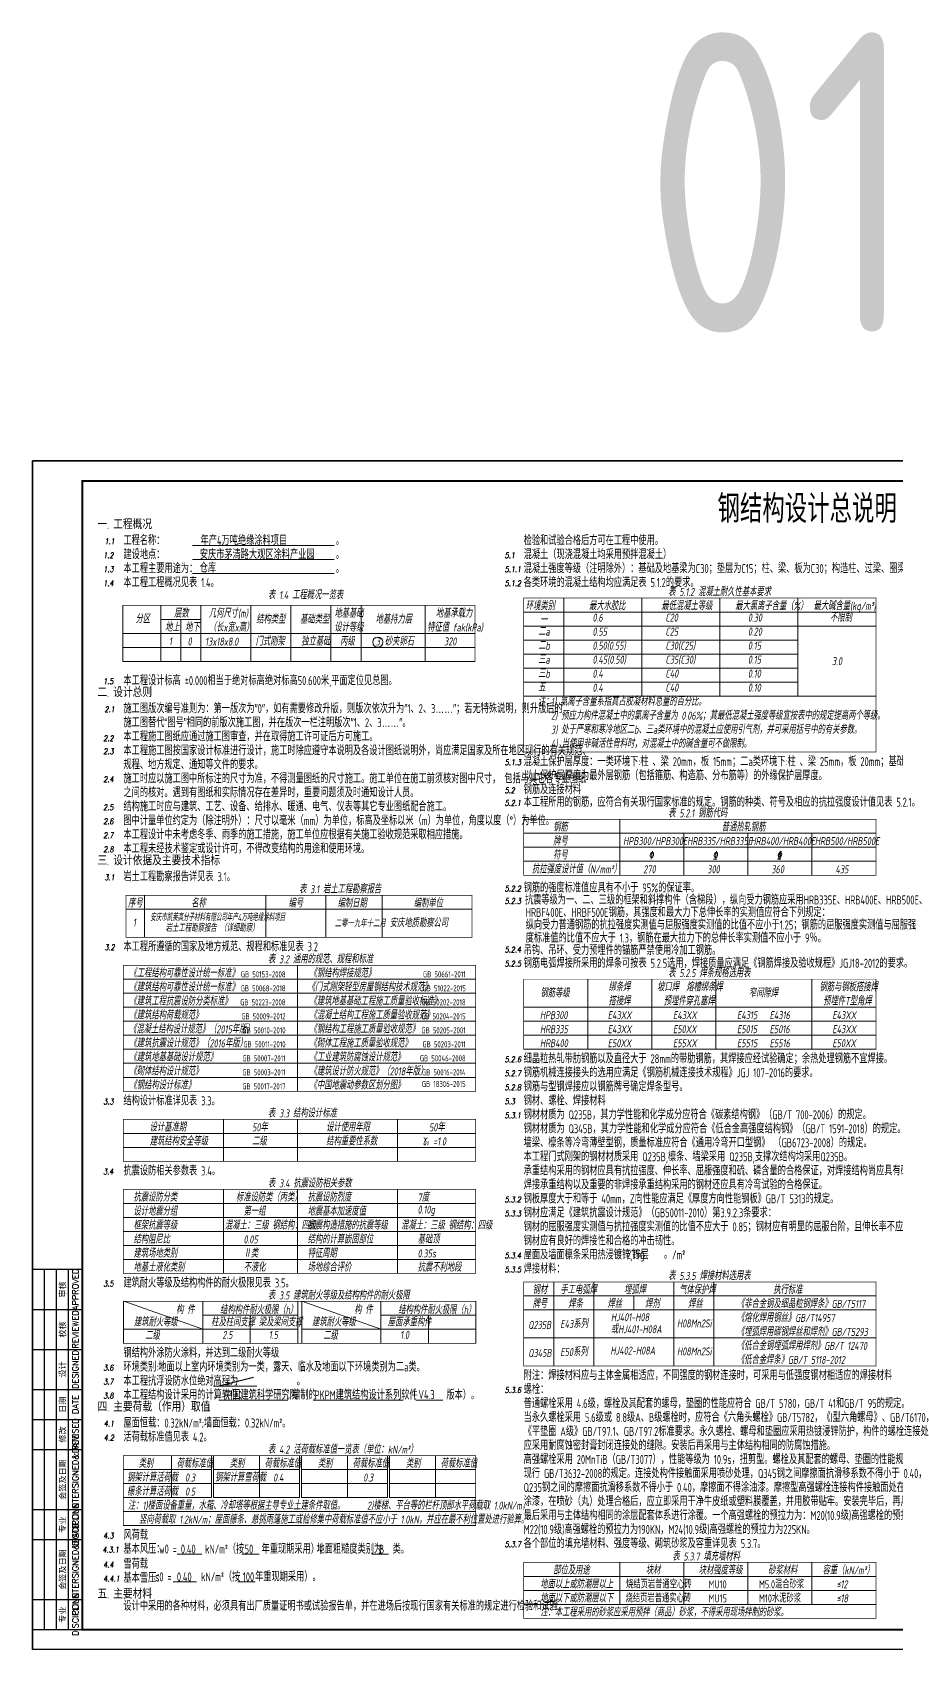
# Model space of a CAD drawing. Header units: millimetres. Extents: x 865974 to 875117, y 41124 to 44891.
# Drawn here: x 865974 to 866406, y 41124 to 41932 of the extents above; entities that cross this region are included whole.
import ezdxf
from ezdxf.enums import TextEntityAlignment as Align

# ---------------------------------------------------------------- set-up
doc = ezdxf.new("R2010")
doc.units = ezdxf.units.MM
doc.header["$LTSCALE"] = 1000
doc.header["$MEASUREMENT"] = 0
doc.layers.add('PUB_TEXT', color=7, linetype='Continuous')
doc.layers.add('梁集中标注', color=2, linetype='Continuous')
doc.layers.add('SM001', color=7, linetype='Continuous', lineweight=15)
doc.layers.add('SM002', color=4, linetype='Continuous', lineweight=15)
doc.styles.add('ECEC_TK', font='txt_l.shx', dxfattribs={"bigfont": 'hztxt_l.shx'})
doc.styles.add('GBHZ', font='gbenor.shx', dxfattribs={"width": 0.9, "bigfont": 'gbcbig.shx'})
doc.styles.add('HZTXT', font='isocp.shx', dxfattribs={"bigfont": 'HZTXT.shx'})
doc.styles.add('SM001', font='tssdeng.shx', dxfattribs={"width": 0.7, "bigfont": 'tssdchn.shx'})
doc.styles.add('SM002', font='romand.shx')

msp = doc.modelspace()

# ---------------------------------------------------------------- linework, layer by layer
for p, q in [((865974.467, 41123.604), (865974.467, 41717.604)), ((865974.467, 41717.604), (865974.467, 41123.604)), ((865980.467, 41133.604), (865980.467, 41313.604)), ((865986.467, 41133.604), (865986.467, 41313.604)), ((865992.467, 41133.604), (865992.467, 41313.604)), ((865974.467, 41293.604), (865999.467, 41293.604)), ((865974.467, 41273.604), (865999.467, 41273.604)), ((865974.467, 41253.604), (865999.467, 41253.604)), ((865974.467, 41238.604), (865999.467, 41238.604)), ((865974.467, 41223.604), (865999.467, 41223.604)), ((865974.467, 41193.604), (865999.467, 41193.604)), ((865974.467, 41178.604), (865999.467, 41178.604)), ((865974.467, 41148.604), (865999.467, 41148.604)), ((866815.467, 41123.604), (865974.467, 41123.604))]:
    msp.add_line(p, q)
at = {"color": 0}
for p, q in [((866815.467, 41717.604), (865974.467, 41717.604)), ((865974.467, 41717.604), (866815.467, 41717.604))]:
    msp.add_line(p, q, dxfattribs=at)
at = {"color": 0, "const_width": 1}
msp.add_lwpolyline([(866805.467, 41133.604), (865999.467, 41133.604), (865999.467, 41707.604), (866805.467, 41707.604)], close=True, dxfattribs=at)
msp.add_lwpolyline([(865974.467, 41313.604), (865974.467, 41133.604), (865999.467, 41133.604), (865999.467, 41313.604)], close=True)
at = {"layer": 'PUB_TEXT', "color": 7}
msp.add_line((866066.957, 41255.304), (866084.961, 41259.848), dxfattribs=at)
at = {"layer": 'SM001'}
for points in [[(866318.001, 41649.136), (866318.001, 41600.136)], [(866357.001, 41649.136), (866357.001, 41600.136)]]:
    msp.add_lwpolyline(points, dxfattribs=at)
at = {"layer": 'SM001', "color": 1}
msp.add_ellipse((866147.111, 41627.072), major_axis=(1.768, 1.768), ratio=1, start_param=5.497787143776346, end_param=11.78097245095593, dxfattribs=at)
at = {"layer": 'SM002'}
for p, q in [((866235.001, 41307.395), (866235.001, 41265.395)), ((866255.001, 41307.395), (866255.001, 41265.395)), ((866295.001, 41307.395), (866295.001, 41265.395)), ((866315.001, 41307.395), (866315.001, 41265.395)), ((866220.001, 41300.395), (866396.001, 41300.395)), ((866275.001, 41300.395), (866275.001, 41293.395)), ((866020.151, 41297.754), (866059.607, 41283.754)), ((866059.607, 41276.754), (866059.607, 41297.754)), ((866107.151, 41276.754), (866107.151, 41297.754)), ((866109.151, 41276.754), (866109.151, 41297.754)), ((866109.151, 41297.754), (866148.607, 41283.754)), ((866148.607, 41276.754), (866148.607, 41297.754)), ((866220.001, 41293.395), (866396.001, 41293.395)), ((866020.151, 41283.754), (866107.151, 41283.754)), ((866059.607, 41290.754), (866107.151, 41290.754)), ((866083.379, 41276.754), (866083.379, 41290.754)), ((866109.151, 41283.754), (866196.151, 41283.754)), ((866148.607, 41290.754), (866196.151, 41290.754)), ((866172.379, 41276.754), (866172.379, 41290.754)), ((866220.001, 41279.395), (866396.001, 41279.395)), ((866044.919, 41157.425), (866056.503, 41157.425)), ((866077.214, 41157.425), (866085.863, 41157.425))]:
    msp.add_line(p, q, dxfattribs=at)
for points in [[(866054.545, 41675.304), (866125.319, 41675.304)], [(866054.545, 41668.304), (866125.319, 41668.304)], [(866054.545, 41661.304), (866125.319, 41661.304)], [(866240.001, 41649.136), (866240.001, 41600.136)], [(866279.001, 41649.136), (866279.001, 41600.136)], [(866019.709, 41645.419), (866019.709, 41617.419)], [(866038.709, 41645.419), (866038.709, 41617.419)], [(866058.709, 41645.419), (866058.709, 41617.419)], [(866083.709, 41645.419), (866083.709, 41617.419)], [(866103.709, 41645.419), (866103.709, 41617.419)], [(866123.709, 41645.419), (866123.709, 41617.419)], [(866138.709, 41645.419), (866138.709, 41617.419)], [(866170.709, 41645.419), (866170.709, 41617.419)], [(866220.001, 41642.136), (866396.001, 41642.136)], [(866019.709, 41631.419), (866195.709, 41631.419)], [(866038.709, 41638.419), (866058.709, 41638.419)], [(866048.709, 41638.419), (866048.709, 41617.419)], [(866220.001, 41635.136), (866396.001, 41635.136)], [(866019.709, 41624.419), (866195.709, 41624.419)], [(866220.001, 41628.136), (866357.001, 41628.136)], [(866019.709, 41617.419), (866195.709, 41617.419)], [(866220.001, 41621.136), (866357.001, 41621.136)], [(866220.001, 41614.136), (866357.001, 41614.136)], [(866220.001, 41607.136), (866357.001, 41607.136)], [(866220.001, 41600.136), (866396.001, 41600.136)], [(866268.001, 41538.569), (866268.001, 41510.569)], [(866220.001, 41531.569), (866396.001, 41531.569)], [(866300.001, 41531.569), (866300.001, 41510.569)], [(866332.001, 41531.569), (866332.001, 41510.569)], [(866364.001, 41531.569), (866364.001, 41510.569)], [(866220.001, 41524.569), (866396.001, 41524.569)], [(866220.001, 41517.569), (866396.001, 41517.569)], [(866021.208, 41493.558), (866194.208, 41493.558)], [(866030.489, 41500.558), (866030.489, 41479.558)], [(866091.208, 41500.558), (866091.208, 41479.558)], [(866121.208, 41500.558), (866121.208, 41479.558)], [(866149.208, 41500.558), (866149.208, 41479.558)], [(866107.001, 41465.604), (866107.001, 41402.604)], [(866020.001, 41458.604), (866196.001, 41458.604)], [(866252.001, 41458.661), (866252.001, 41423.661)], [(866284.001, 41458.661), (866284.001, 41423.661)], [(866316.001, 41458.661), (866316.001, 41423.661)], [(866364.001, 41458.661), (866364.001, 41423.661)], [(866020.001, 41451.604), (866196.001, 41451.604)], [(866020.001, 41444.604), (866196.001, 41444.604)], [(866220.001, 41444.661), (866396.001, 41444.661)], [(866020.001, 41437.604), (866196.001, 41437.604)], [(866220.001, 41437.661), (866396.001, 41437.661)], [(866020.001, 41430.604), (866196.001, 41430.604)], [(866220.001, 41430.661), (866396.001, 41430.661)], [(866020.001, 41423.604), (866196.001, 41423.604)], [(866220.001, 41423.661), (866396.001, 41423.661)], [(866020.001, 41416.604), (866196.001, 41416.604)], [(866020.001, 41409.604), (866196.001, 41409.604)], [(866070.001, 41388.604), (866070.001, 41367.604)], [(866107.001, 41388.604), (866107.001, 41367.604)], [(866157.001, 41388.604), (866157.001, 41367.604)], [(866020.001, 41381.604), (866196.001, 41381.604)], [(866020.001, 41374.604), (866196.001, 41374.604)], [(866070.001, 41353.604), (866070.001, 41311.604)], [(866107.001, 41353.604), (866107.001, 41311.604)], [(866157.001, 41353.604), (866157.001, 41311.604)], [(866020.001, 41346.604), (866196.001, 41346.604)], [(866020.001, 41339.604), (866196.001, 41339.604)], [(866020.001, 41332.604), (866196.001, 41332.604)], [(866020.001, 41325.604), (866196.001, 41325.604)], [(866020.001, 41318.604), (866196.001, 41318.604)], [(866064.933, 41255.304), (866086.7, 41255.304)], [(866067.734, 41248.304), (866102.188, 41248.304)], [(866114.756, 41248.304), (866159.784, 41248.304)], [(866166.059, 41248.304), (866179.669, 41248.304)], [(866044.001, 41220.604), (866044.001, 41199.604)], [(866064.001, 41220.604), (866064.001, 41199.604)], [(866065.001, 41220.604), (866065.001, 41199.604)], [(866088.001, 41220.604), (866088.001, 41199.604)], [(866108.001, 41220.604), (866108.001, 41199.604)], [(866109.001, 41220.604), (866109.001, 41199.604)], [(866132.001, 41220.604), (866132.001, 41199.604)], [(866152.001, 41220.604), (866152.001, 41199.604)], [(866153.001, 41220.604), (866153.001, 41199.604)], [(866176.001, 41220.604), (866176.001, 41199.604)], [(866020.001, 41213.604), (866064.001, 41213.604)], [(866065.001, 41213.604), (866108.001, 41213.604)], [(866109.001, 41213.604), (866152.001, 41213.604)], [(866153.001, 41213.604), (866196.001, 41213.604)], [(866020.001, 41206.604), (866064.001, 41206.604)], [(866020.001, 41206.604), (866064.001, 41206.604)], [(866065.001, 41206.604), (866108.001, 41206.604)], [(866065.001, 41206.604), (866108.001, 41206.604)], [(866109.001, 41206.604), (866152.001, 41206.604)], [(866109.001, 41206.604), (866152.001, 41206.604)], [(866153.001, 41206.604), (866196.001, 41206.604)], [(866153.001, 41206.604), (866196.001, 41206.604)], [(866020.001, 41199.604), (866064.001, 41199.604)], [(866065.001, 41199.604), (866108.001, 41199.604)], [(866109.001, 41199.604), (866152.001, 41199.604)], [(866153.001, 41199.604), (866196.001, 41199.604)], [(866020.001, 41192.604), (866196.001, 41192.604)], [(866020.001, 41192.604), (866064.001, 41192.604)], [(866065.001, 41192.604), (866108.001, 41192.604)], [(866109.001, 41192.604), (866152.001, 41192.604)], [(866153.001, 41192.604), (866196.001, 41192.604)], [(866020.001, 41185.604), (866196.001, 41185.604)], [(866020.001, 41185.604), (866196.001, 41185.604)], [(866046.904, 41171.304), (866059.092, 41171.304)], [(866079.198, 41171.304), (866087.848, 41171.304)], [(866144.054, 41171.304), (866152.41, 41171.304)], [(866268.001, 41167.238), (866268.001, 41146.238)], [(866300.001, 41167.238), (866300.001, 41146.238)], [(866332.001, 41167.238), (866332.001, 41146.238)], [(866364.001, 41167.238), (866364.001, 41146.238)], [(866220.001, 41160.238), (866396.001, 41160.238)], [(866220.001, 41153.238), (866396.001, 41153.238)], [(866220.001, 41153.238), (866396.001, 41153.238)], [(866220.001, 41146.238), (866396.001, 41146.238)]]:
    msp.add_lwpolyline(points, dxfattribs=at)
at = {"layer": 'SM002', "const_width": 0.3}
for points in [[(866220.001, 41649.136), (866396.001, 41649.136), (866396.001, 41572.136), (866220.001, 41572.136)], [(866019.709, 41645.419), (866195.709, 41645.419), (866195.709, 41617.419), (866019.709, 41617.419)], [(866220.001, 41538.569), (866396.001, 41538.569), (866396.001, 41510.569), (866220.001, 41510.569)], [(866021.208, 41500.558), (866194.208, 41500.558), (866194.208, 41479.558), (866021.208, 41479.558)], [(866020.001, 41465.604), (866196.001, 41465.604), (866196.001, 41402.604), (866020.001, 41402.604)], [(866220.001, 41458.661), (866396.001, 41458.661), (866396.001, 41423.661), (866220.001, 41423.661)], [(866020.001, 41388.604), (866196.001, 41388.604), (866196.001, 41367.604), (866020.001, 41367.604)], [(866020.001, 41353.604), (866196.001, 41353.604), (866196.001, 41311.604), (866020.001, 41311.604)], [(866220.001, 41307.395), (866396.001, 41307.395), (866396.001, 41265.395), (866220.001, 41265.395)], [(866020.001, 41297.604), (866196.001, 41297.604), (866196.001, 41276.604), (866020.001, 41276.604)], [(866020.151, 41297.754), (866196.151, 41297.754), (866196.151, 41276.754), (866020.151, 41276.754)], [(866020.001, 41220.604), (866196.001, 41220.604), (866196.001, 41185.604), (866020.001, 41185.604)], [(866220.001, 41167.238), (866396.001, 41167.238), (866396.001, 41139.238), (866220.001, 41139.238)]]:
    msp.add_lwpolyline(points, close=True, dxfattribs=at)

# ---------------------------------------------------------------- texts
at = {"color": 2, "style": 'SM001', "oblique": 10, "width": 0.7}
for s, p in [('混凝土：三级 钢结构：四级', (866070.675, 41333.604)), ('混凝土：三级 钢结构：四级', (866158.72, 41333.604)), ('0.35s', (866167.001, 41319.604))]:
    msp.add_text(s, height=4, dxfattribs=at).set_placement(p)
at = {"style": 'ECEC_TK'}
for s, p in [('APPROVED', (865995.967, 41303.604)), ('审核', (865989.467, 41303.604)), ('REVIEWED', (865995.967, 41283.604)), ('校核', (865989.467, 41283.604)), ('DESIGNED', (865995.967, 41263.604)), ('设计', (865989.467, 41263.604)), ('日期', (865989.467, 41246.104)), ('DATE', (865995.967, 41246.104)), ('REVISED', (865995.967, 41231.104)), ('修改', (865989.467, 41231.104)), ('COUNTERSIGNED&DATE', (865995.967, 41208.604)), ('会签及日期', (865989.467, 41208.604)), ('DISCIPLINE', (865995.967, 41186.104)), ('专业', (865989.467, 41186.104)), ('COUNTERSIGNED&DATE', (865995.967, 41163.604)), ('会签及日期', (865989.467, 41163.604)), ('DISCIPLINE', (865995.967, 41141.104)), ('专业', (865989.467, 41141.104))]:
    msp.add_text(s, height=3, rotation=90, dxfattribs=at).set_placement(p, align=Align.MIDDLE)
at = {"layer": 'SM001', "color": 2, "linetype": 'Continuous', "style": 'HZTXT', "width": 0.8}
msp.add_text('钢结构设计总说明', height=14, dxfattribs=at).set_placement((866316.862, 41686.686, 336))
at = {"layer": 'SM001', "color": 2}
for s, height, style, width, p in [('一. 工程概况', 4.5, 'HZTXT', 0.8, (866007.001, 41683.604)), ('年产4万吨绝缘涂料项目', 4.5, 'SM001', 0.7, (866058.545, 41675.604)), ('安庆市茅清路大观区涂料产业园', 4.5, 'SM001', 0.7, (866058.144, 41668.604)), ('仓库', 4.5, 'SM001', 0.7, (866058.083, 41661.891)), ('二. 设计总则', 4.5, 'HZTXT', 0.8, (866007.001, 41599.604)), ('混凝土保护层厚度：一类环境下:柱 、梁 20mm，板 15mm；二a类环境下:柱 、梁 25mm，板 20mm；基础为 40mm。', 4.5, 'SM001', 0.7, (866220.001, 41565.136)), ('三. 设计依据及主要技术指标', 4.5, 'HZTXT', 0.8, (866007.001, 41515.604)), ('中国建筑科学研究院', 4.5, 'SM001', 0.7, (866070.29, 41248.604)), ('PKPM建筑结构设计系列软件', 4.5, 'SM001', 0.7, (866115.483, 41248.604)), ('V4.3', 4.5, 'SM001', 0.7, (866167.407, 41248.809)), ('四. 主要荷载（作用）取值', 4.5, 'HZTXT', 0.8, (866007.001, 41242.604)), ('w\x8e0\x8f =', 4.5, 'SM001', 0.7, (866037.828, 41171.604)), ('0.40', 4.5, 'SM001', 0.7, (866048.677, 41171.604)), ('50', 4.5, 'SM001', 0.7, (866080.549, 41171.604)), ('B', 4.5, 'SM001', 0.7, (866147.677, 41171.604)), ('s\x8e0\x8f =', 4.5, 'SM001', 0.7, (866035.843, 41157.725)), ('0.40', 4.5, 'SM001', 0.7, (866046.693, 41157.725)), ('100', 4.5, 'SM001', 0.7, (866079.594, 41157.725)), ('五. 主要材料', 4.5, 'HZTXT', 0.8, (866007.001, 41149.132)), ('烧结页岩普通空心砖', 4, 'SM001', 0.7, (866271.159, 41154.238)), ('MU10', 4, 'SM001', 0.7, (866312.419, 41154.238)), ('M5.0混合砂浆', 4, 'SM001', 0.7, (866337.621, 41154.238)), ('烧结页岩普通实心砖', 4, 'SM001', 0.7, (866270.922, 41147.238)), ('MU15', 4, 'SM001', 0.7, (866312.419, 41147.238)), ('M10水泥砂浆', 4, 'SM001', 0.7, (866337.621, 41147.238))]:
    msp.add_text(s, height=height, dxfattribs=dict(at, style=style, width=width)).set_placement(p)
at = {"layer": 'SM001', "style": 'SM001', "width": 0.7}
for s, p in [('工程名称：', (866020.001, 41675.604)), ('检验和试验合格后方可在工程中使用。', (866220.001, 41675.604)), ('建设地点：', (866020.001, 41668.604)), ('。', (866126.148, 41675.604)), ('混凝土（现浇混凝土均采用预拌混凝土）', (866220.001, 41668.604)), ('本工程主要用途为：', (866020.001, 41661.604)), ('。', (866126.148, 41668.604)), ('。', (866126.148, 41661.604)), ('混凝土强度等级（注明除外）：基础及地基梁为C30；垫层为C15；柱、梁、板为C30；构造柱、过梁、圈梁、压顶为C25。', (866220.001, 41661.604)), ('本工程工程概况见表 1.4。', (866020.001, 41654.604)), ('各类环境的混凝土结构均应满足表 5.1.2的要求。', (866220.001, 41654.604)), ('本工程设计标高 %%P0.000相当于绝对标高绝对标高50.600米,平面定位见总图。', (866020.001, 41605.604)), ('施工图版次编号准则为：第一版次为″0″，如有需要修改升版，则版次依次升为″1、2、3……″；若无特殊说明，则升版后的', (866020.001, 41591.604)), ('施工图替代“图号”相同的前版次施工图，并在版次一栏注明版次″1、2、3……″。 ', (866020.001, 41584.604)), ('本工程施工图纸应通过施工图审查，并在取得施工许可证后方可施工。', (866020.001, 41577.604)), ('本工程施工图按国家设计标准进行设计，施工时除应遵守本说明及各设计图纸说明外，尚应满足国家及所在地区现行的有关规范、', (866020.001, 41570.604)), ('规程、地方规定、通知等文件的要求。', (866020.001, 41563.604)), ('施工时应以施工图中所标注的尺寸为准，不得测量图纸的尺寸施工。施工单位在施工前须核对图中尺寸， 包括与其它各专业图纸', (866020.001, 41556.604)), ('以上保护层厚度为最外层钢筋（包括箍筋、构造筋、分布筋等）的外缘保护层厚度。', (866220.001, 41558.136)), ('之间的核对。遇到有图纸和实际情况存在差异时，重要问题须及时通知设计人员。', (866020.001, 41549.604)), ('钢筋及连接材料', (866220.001, 41551.136)), ('本工程所用的钢筋，应符合有关现行国家标准的规定。钢筋的种类、符号及相应的抗拉强度设计值见表 5.2.1。', (866220.001, 41544.853)), ('结构施工时应与建筑、工艺、设备、给排水、暖通、电气、仪表等其它专业图纸配合施工。', (866020.001, 41542.604)), ('本工程设计中未考虑冬季、雨季的施工措施，施工单位应根据有关施工验收规范采取相应措施。', (866020.001, 41528.604)), ('图中计量单位约定为（除注明外）：尺寸以毫米（mm）为单位，标高及坐标以米（m）为单位，角度以度（%%D）为单位。', (866020.001, 41535.604)), ('本工程未经技术鉴定或设计许可，不得改变结构的用途和使用环境。', (866020.001, 41521.604)), ('岩土工程勘察报告详见表 3.1。', (866020.001, 41507.604)), ('钢筋的强度标准值应具有不小于 95%%%的保证率。', (866220.001, 41502.038)), ('抗震等级为一、二、三级的框架和斜撑构件（含梯段），纵向受力钢筋应采用HRB335E、HRB400E、HRB500E、', (866220.659, 41495.984)), ('HRBF400E、HRBF500E钢筋，其强度和最大力下总伸长率的实测值应符合下列规定：', (866221.032, 41489.759)), ('纵向受力普通钢筋的抗拉强度实测值与屈服强度实测值的比值不应小于1.25；钢筋的屈服强度实测值与屈服强', (866221.032, 41483.512)), ('本工程所遵循的国家及地方规范、规程和标准见表 3.2', (866020.001, 41472.604)), ('度标准值的比值不应大于 1.3，钢筋在最大拉力下的总伸长率实测值不应小于 9％。', (866221.032, 41476.969)), ('钢筋电弧焊接所采用的焊条可按表 5.2.5选用，焊接质量应满足《钢筋焊接及验收规程》JGJ18-2012的要求。', (866220.001, 41464.38)), ('吊钩、吊环、受力预埋件的锚筋严禁使用冷加工钢筋。', (866220.001, 41470.821)), ('细晶粒热轧带肋钢筋以及直径大于 28mm的带肋钢筋，其焊接应经试验确定；余热处理钢筋不宜焊接。', (866220.001, 41416.661)), ('钢筋机械连接接头的选用应满足《钢筋机械连接技术规程》JGJ 107-2016的要求。', (866220.001, 41409.661)), ('钢筋与型钢焊接应以钢筋牌号确定焊条型号。', (866220.001, 41402.661)), ('结构设计标准详见表 3.3。', (866020.001, 41395.604)), ('钢材、螺栓、焊接材料', (866220.001, 41395.661)), ('钢材材质为 Q235B，其力学性能和化学成分应符合《碳素结构钢》（GB/T 700-2006）的规定。     ', (866220.001, 41388.661)), ('钢材材质为 Q345B，其力学性能和化学成分应符合《低合金高强度结构钢》（GB/T 1591-2018）的规定。     ', (866220.001, 41381.661)), ('墙梁、檩条等冷弯薄壁型钢，质量标准应符合《通用冷弯开口型钢》 （GB6723-2008）的规定。', (866220.001, 41374.661)), ('抗震设防相关参数表 3.4。', (866020.001, 41360.604)), ('承重结构采用的钢材应具有抗拉强度、伸长率、屈服强度和硫、磷含量的合格保证，对焊接结构尚应具有碳含量的合格保证。', (866220.001, 41360.661)), ('钢板厚度大于和等于 40mm，Z向性能应满足《厚度方向性能钢板》GB/T 5313的规定。', (866220.001, 41346.661)), ('钢材应满足《建筑抗震设计规范》（GB50011-2010）第3.9.2.3条要求：', (866220.001, 41339.661)), ('屋面及墙面檩条采用热浸镀锌,锌层      /m%%1402', (866220.001, 41318.661)), ('275g     。', (866271.613, 41318.961)), ('焊接材料：', (866220.001, 41311.661)), ('建筑耐火等级及结构构件的耐火极限见表 3.5。', (866020.001, 41304.604)), ('钢结构外涂防火涂料，并达到二级耐火等级', (866020.001, 41269.604)), ('环境类别:地面以上室内环境类别为一类，露天、临水及地面以下环境类别为二a类。', (866020.001, 41262.604)), ('本工程抗浮设防水位绝对高程为               。', (866020.001, 41255.604)), ('附注：焊接材料应与主体金属相适应，不同强度的钢材连接时，可采用与低强度钢材相适应的焊接材料', (866220.001, 41258.395)), ('本工程结构设计采用的计算软件：', (866020.001, 41248.604)), ('编制的', (866104.316, 41248.604)), ('（', (866162.262, 41248.604)), ('版本）。', (866181.371, 41248.604)), ('螺栓：', (866220.001, 41251.395)), ('普通螺栓采用 4.6级，螺栓及其配套的螺母，垫圈的性能应符合 GB/T 5780，GB/T 41和GB/T 95的规定。', (866220.001, 41244.395)), ('屋面恒载：0.32kN/m%%1402%%141;墙面恒载：0.32kN/m%%1402%%141。', (866020.001, 41234.604)), ('当永久螺栓采用 5.6级或 8.8级A、B级螺栓时，应符合《六角头螺栓》GB/T5782，《I型六角螺母》、GB/T6170，', (866220.001, 41237.395)), ('《平垫圈 A级》GB/T97.1、GB/T97.2标准要求。永久螺栓、螺母和垫圈应采用热镀浸锌防护，构件的螺栓连接处', (866220.001, 41230.395)), ('活荷载标准值见表 4.2。', (866020.001, 41227.604)), ('应采用耐腐蚀密封膏封闭连接处的缝隙。安装后再采用与主体结构相同的防腐蚀措施。', (866220.001, 41223.395)), ('高强螺栓采用 20MnTiB（GB/T3077），性能等级为 10.9s，扭剪型。螺栓及其配套的螺母、垫圈的性能规格应符合', (866220.001, 41216.395)), ('现行 GB/T3632-2008的规定。连接处构件接触面采用喷砂处理，Q345钢之间摩擦面抗滑移系数不得小于 0.40，', (866220.001, 41209.395)), ('Q235钢之间的摩擦面抗滑移系数不得小于 0.40，摩擦面不得涂油漆。摩擦型高强螺栓连接构件接触面处在构件安装前暂不', (866220.001, 41202.395)), ('涂漆，在喷砂（丸）处理合格后，应立即采用干净牛皮纸或塑料膜覆盖，并用胶带贴牢。安装完毕后，再用耐腐蚀密封膏封闭，', (866220.001, 41195.395)), ('最后采用与主体结构相同的涂层配套体系进行涂覆。一个高强螺栓的预拉力为：M20(10.9级)高强螺栓的预拉力为155KN，', (866220.001, 41188.395)), ('M22(10.9级)高强螺栓的预拉力为190KN，M24(10.9级)高强螺栓的预拉力为225KN。', (866220.001, 41181.395)), ('风荷载', (866020.001, 41178.604)), ('各个部位的填充墙材料、强度等级、砌筑砂浆及容重详见表 5.3.7。', (866220.001, 41174.395)), ('基本风压：', (866020.001, 41171.604)), ('kN/m\x8c2\x8d（按', (866060.802, 41171.604)), ('年重现期采用），', (866089.037, 41171.604)), ('地面粗糙度类别为', (866116.511, 41171.604)), ('类。', (866154.533, 41171.604)), ('基本雪压：', (866020.001, 41157.132)), ('雪荷载', (866020.001, 41164.132)), ('kN/m\x8c2\x8d（按', (866058.817, 41157.725)), ('年重现期采用）。', (866085.783, 41157.725)), ('设计中采用的各种材料，必须具有出厂质量证明书或试验报告单，并在进场后按现行国家有关标准的规定进行检验和试验，', (866020.001, 41143.132))]:
    msp.add_text(s, height=4.5, dxfattribs=at).set_placement(p)
at = {"layer": 'SM001', "color": 96, "style": 'SM002', "oblique": 10, "width": 0.7}
for s, p in [('1.2', (866009.941, 41669.104)), ('1.1', (866010.501, 41676.104)), ('5.1', (866210.501, 41669.104)), ('1.3', (866009.941, 41662.104)), ('5.1.1', (866210.501, 41662.104)), ('1.4', (866009.941, 41655.104)), ('5.1.2', (866210.501, 41655.104)), ('1.5', (866009.848, 41606.104)), ('2.1', (866010.501, 41592.104)), ('2.2', (866009.941, 41577.611)), ('2.3', (866009.941, 41571.104)), ('5.1.3', (866210.501, 41565.636)), ('2.4', (866009.941, 41557.104)), ('5.2', (866210.501, 41551.636)), ('2.5', (866009.848, 41543.104)), ('5.2.1', (866210.501, 41545.353)), ('2.6', (866009.941, 41536.104)), ('2.7', (866009.941, 41529.104)), ('2.8', (866009.941, 41522.104)), ('3.1', (866010.501, 41508.104)), ('5.2.2', (866210.501, 41502.538)), ('5.2.3', (866210.501, 41496.269)), ('3.2', (866010.501, 41473.104)), ('5.2.4', (866210.501, 41472.023)), ('5.2.5', (866210.501, 41465.023)), ('5.2.6', (866210.501, 41417.161)), ('5.2.7', (866210.501, 41410.161)), ('5.2.8', (866210.501, 41403.161)), ('3.3', (866009.941, 41396.104)), ('5.3', (866210.501, 41396.161)), ('5.3.1', (866210.501, 41389.161)), ('3.4', (866009.848, 41361.104)), ('5.3.2', (866210.501, 41347.161)), ('5.3.3', (866210.501, 41340.161)), ('5.3.4', (866210.501, 41319.161)), ('3.5', (866009.941, 41305.104)), ('5.3.5', (866210.501, 41312.161)), ('3.6', (866009.941, 41263.104)), ('3.7', (866009.941, 41256.104)), ('3.8', (866009.941, 41249.104)), ('5.3.6', (866210.501, 41251.895)), ('4.1', (866010.188, 41235.104)), ('4.2', (866010.188, 41228.104)), ('4.3', (866009.941, 41179.104)), ('4.3.1', (866009.501, 41172.104)), ('5.3.7', (866210.501, 41174.895)), ('4.4', (866009.941, 41164.632)), ('4.4.1', (866009.941, 41157.632))]:
    msp.add_text(s, height=2.8, dxfattribs=at).set_placement(p)
at = {"layer": 'SM001', "style": 'SM001', "oblique": 10}
for s, width, p in [('表 1.4 工程概况一览表', 0.7, (866092.221, 41648.604)), ('环境类别', 0.7, (866221.05, 41643.136)), ('最大水胶比', 0.7, (866252.631, 41643.136)), ('最低混凝土等级', 0.7, (866288.761, 41643.136)), ('表 5.1.2 混凝土耐久性基本要求', 0.7, (866292.221, 41650.136)), ('最大氯离子含量（%%%）', 0.7, (866325.698, 41643.136)), ('最大碱含量(kg/m\x8c3\x8d)', 0.7, (866364.856, 41643.136)), ('分区', 0.7, (866026.013, 41636.592)), ('层数', 0.7, (866045.267, 41639.419)), ('几何尺寸(m)', 0.7, (866062.662, 41639.419)), ('结构类型', 0.7, (866086.339, 41636.419)), ('基础类型', 0.7, (866108.24, 41636.419)), ('地基基础', 0.7, (866125.378, 41639.419)), ('地基持力层', 0.7, (866145.946, 41636.419)), ('地基承载力', 0.7, (866176.061, 41639.419)), ('一', 0.7, (866228.222, 41636.136)), ('地上', 0.7, (866040.797, 41632.419)), ('地下', 0.7, (866050.815, 41632.419)), ('（长x宽x高）', 0.7, (866062.662, 41632.419)), ('设计等级', 0.7, (866125.378, 41632.419)), ('特征值 f\x8eak\x8f(kPa)', 0.7, (866171.745, 41632.419)), ('表 5.2.1 钢筋代码', 0.7, (866292.221, 41539.569)), ('钢筋', 0.7, (866234.722, 41532.569)), ('普通热轧钢筋', 0.7, (866318.943, 41532.569)), ('牌号', 0.7, (866234.722, 41525.569)), ('HPB300/HPB300E', 0.65, (866269.685, 41525.646)), ('HRB335/HRB335E', 0.65, (866301.707, 41525.646)), ('HRB400/HRB400E', 0.65, (866333.315, 41525.646)), ('HRB500/HRB500E', 0.65, (866365.504, 41525.646)), ('符号', 0.7, (866234.722, 41518.569)), ('\x82', 0.7, (866282.499, 41518.569)), ('\x83', 0.7, (866314.499, 41518.569)), ('\x84', 0.7, (866346.499, 41518.569)), ('抗拉强度设计值（N/mm\x8c2\x8d）', 0.7, (866224.095, 41511.569)), ('270', 0.7, (866279.768, 41511.569)), ('300', 0.7, (866311.768, 41511.569)), ('360', 0.7, (866343.768, 41511.569)), ('435', 0.7, (866375.768, 41511.569)), ('表 3.1 岩土工程勘察报告', 0.7, (866107.781, 41501.604)), ('序号', 0.7, (866022.257, 41494.558)), ('名称', 0.7, (866053.854, 41494.558)), ('编号', 0.7, (866102.476, 41494.558)), ('编制日期', 0.7, (866126.983, 41494.558)), ('编制单位', 0.7, (866165.048, 41494.558)), ('表 3.2 通用的规范、规程和标准', 0.7, (866092.221, 41466.604)), ('《工程结构可靠性设计统一标准》', 0.7, (866023.001, 41459.604)), ('《钢结构焊接规范》', 0.7, (866113.001, 41459.604)), ('表 5.2.5 焊条规格选用表', 0.7, (866292.221, 41459.661)), ('《建筑结构可靠性设计统一标准》', 0.7, (866023.001, 41452.604)), ('《门式刚架轻型房屋钢结构技术规范》', 0.7, (866112.058, 41452.604)), ('钢筋等级', 0.7, (866228.381, 41449.661)), ('绑条焊', 0.7, (866262.388, 41452.661)), ('坡口焊\u3000熔槽绑条焊', 0.7, (866286.676, 41452.661)), ('窄间隙焊', 0.7, (866332.515, 41449.661)), ('钢筋与钢板搭接焊', 0.7, (866367.794, 41452.661)), ('《建筑工程抗震设防分类标准》', 0.7, (866023.001, 41445.604)), ('《建筑地基基础工程施工质量验收标准》', 0.7, (866113.001, 41445.604)), ('搭接焊', 0.7, (866262.388, 41445.661)), ('预埋件穿孔塞焊', 0.7, (866289.956, 41445.661)), ('预埋件T型角焊', 0.7, (866369.656, 41445.661)), ('《建筑结构荷载规范》', 0.7, (866023.001, 41438.604)), ('《混凝土结构工程施工质量验收规范》', 0.7, (866113.001, 41438.604)), ('HPB300', 0.7, (866228.144, 41438.661)), ('E43XX', 0.7, (866262.014, 41438.661)), ('E43XX', 0.7, (866294.61, 41438.661)), ('E4315', 0.7, (866326.608, 41438.661)), ('E4316', 0.7, (866342.899, 41438.661)), ('E43XX  ', 0.7, (866374.249, 41438.661)), ('《混凝土结构设计规范》（2015年版）', 0.7, (866022.767, 41431.604)), ('《建筑抗震设计规范》（2016年版）', 0.7, (866023.001, 41424.604)), ('《钢结构工程施工质量验收规范》', 0.7, (866113.001, 41431.604)), ('《砌体工程施工质量验收规范》', 0.7, (866113.001, 41424.604)), ('HRB335', 0.7, (866228.144, 41431.661)), ('HRB400', 0.7, (866228.144, 41424.661)), ('E43XX', 0.7, (866262.014, 41431.661)), ('E50XX  ', 0.7, (866262.014, 41424.661)), ('E50XX', 0.7, (866294.61, 41431.661)), ('E55XX', 0.7, (866294.61, 41424.661)), ('E5015', 0.7, (866326.608, 41431.661)), ('E5515', 0.7, (866326.608, 41424.661)), ('E5016', 0.7, (866342.899, 41431.661)), ('E5516', 0.7, (866342.899, 41424.661)), ('E43XX', 0.7, (866374.249, 41431.661)), ('E50XX', 0.7, (866374.249, 41424.661)), ('《建筑地基基础设计规范》', 0.7, (866022.994, 41417.604)), ('《工业建筑防腐蚀设计规范》', 0.7, (866113.001, 41417.604)), ('《砌体结构设计规范》', 0.7, (866023.001, 41410.604)), ('《建筑设计防火规范》（2018年版）', 0.7, (866113.001, 41410.604)), ('《钢结构设计标准》', 0.7, (866023.001, 41403.604)), ('《中国地震动参数区划分图》', 0.7, (866113.001, 41403.604)), ('表 3.3 结构设计标准', 0.7, (866092.221, 41389.604)), ('建筑结构安全等级', 0.7, (866033.085, 41375.604)), ('设计基准期', 0.7, (866033.085, 41382.604)), ('结构重要性系数', 0.7, (866121.289, 41375.604)), ('设计使用年限', 0.7, (866121.289, 41382.604)), ('表 3.4 抗震设防相关参数', 0.7, (866092.221, 41354.604)), ('抗震设防分类', 0.7, (866025.001, 41347.604)), ('抗震设防烈度', 0.7, (866112.001, 41347.604)), ('设计地震分组', 0.7, (866025.001, 41340.604)), ('地震基本加速度值', 0.7, (866112.001, 41340.604)), ('框架抗震等级', 0.7, (866025.001, 41333.604)), ('抗震构造措施的抗震等级', 0.7, (866112.001, 41333.604)), ('建筑场地类别', 0.7, (866025.001, 41319.604)), ('结构阻尼比', 0.7, (866025.001, 41326.604)), ('结构的计算嵌固部位', 0.7, (866112.001, 41326.604)), ('特征周期', 0.7, (866112.001, 41319.604)), ('地基土液化类别', 0.7, (866025.001, 41312.604)), ('场地综合评价', 0.7, (866112.001, 41312.604)), ('表 5.3.5 焊接材料选用表', 0.7, (866292.221, 41308.395)), ('表 3.5 建筑耐火等级及结构构件的耐火极限', 0.7, (866092.221, 41298.604)), ('钢材', 0.7, (866224.474, 41301.395)), ('手工电弧焊', 0.7, (866238.307, 41301.395)), ('埋弧焊', 0.7, (866270.139, 41301.395)), ('气体保护焊', 0.7, (866297.688, 41301.395)), ('执行标准', 0.7, (866344.697, 41301.395)), ('构 件', 0.7, (866046.312, 41291.375)), ('结构构件耐火极限（h）', 0.7, (866068.272, 41291.375)), ('构 件', 0.7, (866135.312, 41291.375)), ('结构构件耐火极限（h）', 0.7, (866157.272, 41291.375)), ('牌号', 0.7, (866224.474, 41294.395)), ('焊条', 0.7, (866242.239, 41294.395)), ('焊丝', 0.7, (866261.846, 41294.395)), ('HJ401-H08', 0.7, (866263.592, 41287.722)), ('焊剂', 0.7, (866280.624, 41294.395)), ('焊丝', 0.7, (866302.154, 41294.395)), ('《非合金钢及细晶粒钢焊条》GB/T5117', 0.7, (866326.542, 41294.395)), ('《熔化焊用钢丝》GB/T14957', 0.7, (866326.542, 41287.395)), ('建筑耐火等级', 0.7, (866025.203, 41285.224)), ('柱及柱间支撑', 0.7, (866063.804, 41285.224)), ('梁及梁间支撑', 0.7, (866087.576, 41285.224)), ('建筑耐火等级', 0.7, (866114.203, 41285.224)), ('屋面承重构件', 0.7, (866152.067, 41285.224)), ('Q235B', 0.7, (866222.287, 41283.848)), ('E43系列', 0.7, (866238.307, 41284.319)), ('或HJ401-H08A', 0.7, (866263.592, 41281.722)), ('H08Mn2Si', 0.7, (866296.622, 41284.633)), ('《埋弧焊用碳钢焊丝和焊剂》GB/T5293', 0.7, (866326.542, 41280.395)), ('HJ402-H08A', 0.7, (866263.361, 41271.052)), ('《低合金钢埋弧焊用焊剂》GB/T 12470', 0.7, (866326.542, 41273.395)), ('Q345B', 0.7, (866222.287, 41269.848)), ('E50系列', 0.7, (866238.307, 41270.319)), ('H08Mn2Si', 0.7, (866296.622, 41270.633)), ('《低合金焊条》GB/T 5118-2012', 0.7, (866326.542, 41266.395)), ('类别', 0.7, (866027.582, 41214.604)), ('荷载标准值', 0.7, (866046.526, 41214.604)), ('类别', 0.7, (866073.139, 41214.604)), ('荷载标准值', 0.7, (866090.526, 41214.604)), ('表 4.2 活荷载标准值一览表（单位：kN/m\x8c2\x8d）', 0.7, (866092.221, 41221.604)), ('类别', 0.7, (866117.139, 41214.604)), ('荷载标准值', 0.7, (866134.526, 41214.604)), ('类别', 0.7, (866161.139, 41214.604)), ('荷载标准值', 0.7, (866178.526, 41214.604)), ('注：1)楼面设备重量，水箱、冷却塔等根据主导专业土建条件取值。      2)楼梯、平台等的栏杆顶部水平荷载取 1.0kN/m，', 0.7, (866022.188, 41193.604)), ('竖向荷载取 1.2kN/m；屋面檩条、悬挑雨篷施工或检修集中荷载标准值不应小于 1.0kN，并应在最不利位置处进行验算。', 0.7, (866027.767, 41186.604)), ('表 5.3.7 填充墙材料', 0.7, (866294.276, 41168.152)), ('部位及用途', 0.7, (866234.722, 41161.238)), ('块材', 0.7, (866281.003, 41161.238)), ('块材强度等级', 0.7, (866307.445, 41161.238)), ('砂浆材料', 0.7, (866342.142, 41161.238)), ('容重（kN/m\x8c3\x8d）', 0.7, (866369.34, 41161.238)), ('地面以上或防潮层以上', 0.7, (866228.254, 41154.238)), ('地面以下或防潮层以下', 0.7, (866228.254, 41147.238))]:
    msp.add_text(s, height=4, dxfattribs=dict(at, width=width)).set_placement(p)
at = {"layer": 'SM001', "style": 'SM001', "oblique": 10, "width": 0.7}
for s, p in [('0.6', (866254.394, 41636.136)), ('C20', (866290.834, 41636.136)), ('0.30', (866332.042, 41636.136)), ('不限制', (866373.052, 41636.136)), ('二a', (866227.242, 41629.136)), ('0.55', (866254.394, 41629.136)), ('C25', (866290.834, 41629.136)), ('0.20', (866332.042, 41629.136)), ('二b', (866227.242, 41622.136)), ('0.50(0.55)', (866254.394, 41622.136)), ('C30(C25)', (866290.834, 41622.136)), ('0.15', (866332.042, 41622.136)), ('三a', (866227.242, 41615.136)), ('0.45(0.50)', (866254.394, 41615.136)), ('C35(C30)', (866290.834, 41615.136)), ('0.15', (866332.042, 41615.136)), ('3.0', (866374.062, 41614.361)), ('五', (866227.242, 41601.136)), ('三b', (866227.242, 41608.136)), ('0.4', (866254.394, 41608.136)), ('0.4', (866254.394, 41601.136)), ('C40', (866290.834, 41608.136)), ('C40', (866290.834, 41601.136)), ('0.10', (866332.042, 41608.136)), ('0.10', (866332.042, 41601.136)), ('注：', (866227.08, 41594.136)), ('1) 氯离子含量系指其占胶凝材料总量的百分比。', (866233.655, 41594.136)), ('2) 预应力构件混凝土中的氯离子含量为 0.06%%%；其最低混凝土强度等级宜按表中的规定提高两个等级。', (866233.655, 41587.136)), ('3) 处于严寒和寒冷地区二b、三a类环境中的混凝土应使用引气剂，并可采用括号中的有关参数。', (866233.655, 41580.136)), ('4) 当使用非碱活性骨料时，对混凝土中的碱含量可不做限制。', (866233.655, 41573.136))]:
    msp.add_text(s, height=4, dxfattribs=at).set_placement(p, align=Align.BOTTOM_LEFT)
at = {"layer": 'SM001', "color": 1, "style": 'SM001', "oblique": 10}
for s, height, width, p in [('1', 4, 0.7, (866042.711, 41625.419)), ('0', 4, 0.7, (866052.06, 41625.419)), ('13x18x8.0', 4, 0.7, (866060.788, 41625.344)), ('门式刚架', 4, 0.7, (866086.026, 41625.419)), ('独立基础', 4, 0.7, (866108.813, 41625.419)), ('3', 3.939, 0.710799, (866146.078, 41625.419)), ('砂夹卵石', 3.9392, 0.710799, (866150.587, 41625.419)), ('320', 4, 0.7, (866180.212, 41625.419)), ('注：本工程采用的砂浆应采用预拌（商品）砂浆，不得采用现场拌制的砂浆。', 4, 0.7, (866228.254, 41140.238))]:
    msp.add_text(s, height=height, dxfattribs=dict(at, width=width)).set_placement(p)
at = {"layer": 'SM001', "color": 2, "style": 'SM001', "oblique": 10}
for s, height, width, p in [('丙级', 4, 0.7, (866128.247, 41625.419)), ('1', 4, 0.7, (866024.718, 41484.942)), ('安庆市凯莱高分子材料有限公司年产4万吨绝缘涂料项目', 3.5, 0.6, (866033.379, 41487.718)), ('岩土工程勘察报告 （详细勘察）', 3.5, 0.7, (866041.048, 41482.455)), (' 二零一九年十二月', 3.5, 0.7, (866123.766, 41484.683)), ('安庆地质勘察公司', 4, 0.7, (866153.056, 41484.683)), ('二级', 4, 0.7, (866084.301, 41375.604)), ('50年', 4, 0.7, (866084.301, 41382.604)), ('50年', 4, 0.7, (866172.677, 41382.604)), ('γ', 4, 0.7, (866169.359, 41376.835)), ('0', 2, 0.7, (866171.459, 41375.598)), ('=1.0', 4, 0.7, (866174.756, 41375.604)), ('标准设防类（丙类）', 4, 0.7, (866076.224, 41347.604)), ('7度', 4, 0.7, (866167.001, 41347.604)), ('第一组', 4, 0.7, (866080.001, 41340.604)), ('0.10g', 4, 0.7, (866167.001, 41341.516)), ('0.05', 4, 0.7, (866080.001, 41326.604)), ('Ⅱ类', 4, 0.7, (866080.001, 41319.604)), ('基础顶', 4, 0.7, (866167.001, 41326.604)), ('不液化', 4, 0.7, (866080.001, 41312.604)), ('抗震不利地段', 4, 0.7, (866167.001, 41312.604)), ('二级', 4, 0.7, (866030.843, 41278.507)), ('2.5', 4, 0.7, (866069.427, 41278.884)), ('1.5', 4, 0.7, (866092.631, 41278.884)), ('二级', 4, 0.7, (866119.843, 41278.507)), ('1.0', 4, 0.7, (866158.278, 41278.884)), ('钢架计算活荷载', 4, 0.7, (866021.789, 41207.604)), ('0.3', 4, 0.7, (866050.779, 41207.604)), ('钢架计算雪荷载', 4, 0.7, (866065.789, 41207.604)), ('0.4', 4, 0.7, (866094.779, 41207.604)), ('0.3', 4, 0.7, (866139.779, 41207.604)), ('檩条计算活荷载', 4, 0.7, (866021.789, 41200.604)), ('0.5', 4, 0.7, (866050.779, 41200.604)), ('≤12', 4, 0.7, (866376.291, 41154.238)), ('≤18', 4, 0.7, (866376.291, 41147.238))]:
    msp.add_text(s, height=height, dxfattribs=dict(at, width=width)).set_placement(p)
at = {"layer": 'SM001', "style": 'SM001', "width": 0.7}
for s, p in [('GB 50153-2008', (866101.001, 41459.604)), ('GB 50661-2011', (866191.001, 41459.604)), ('GB 50068-2018', (866101.001, 41452.604)), ('GB 51022-2015', (866191.123, 41452.604)), (' GB 50223-2008', (866101.001, 41445.604)), ('GB 50202-2018', (866191.001, 41445.604)), ('GB 50009-2012', (866101.001, 41438.604)), ('GB 50204-2015', (866191.001, 41438.604)), ('GB 50010-2010', (866101.001, 41431.604)), ('GB 50205-2001', (866191.001, 41431.604)), (' GB 50007-2011', (866101.001, 41417.604)), (' GB 50011-2010', (866101.001, 41424.604)), ('GB 50046-2008', (866191.001, 41417.604)), ('GB 50203-2011', (866191.001, 41424.604)), ('GB 50003-2011', (866101.001, 41410.604)), ('GB 50016-2014', (866191.001, 41410.604)), ('GB 50017-2017', (866101.001, 41403.604)), ('GB 18306-2015', (866191.001, 41404.786))]:
    msp.add_text(s, height=3, dxfattribs=at).set_placement(p, align=Align.RIGHT)
at = {"layer": 'SM001', "color": 1, "style": 'SM001', "width": 0.7}
msp.add_text('本工程门式刚架的钢材材质采用 Q235B,檩条、墙梁采用 Q235B,支撑次结构均采用Q235B。', height=4.5, dxfattribs=at).set_placement((866220.001, 41367.661))
at = {"layer": 'SM001', "color": 0, "style": 'SM001', "width": 0.7}
for s, p in [('焊接承重结构以及重要的非焊接承重结构采用的钢材还应具有冷弯试验的合格保证。', (866220.001, 41353.661)), ('钢材的屈服强度实测值与抗拉强度实测值的比值不应大于 0.85；钢材应有明显的屈服台阶，且伸长率不应小于 20%%%；', (866220.001, 41332.661)), ('钢材应有良好的焊接性和合格的冲击韧性。', (866220.001, 41325.661))]:
    msp.add_text(s, height=4.5, dxfattribs=at).set_placement(p)
at = {"layer": '梁集中标注', "style": 'GBHZ', "width": 0.9}
msp.add_text('01', height=150, dxfattribs=at).set_placement((866280.076, 41781.806))

doc.saveas('drawing.dxf')
